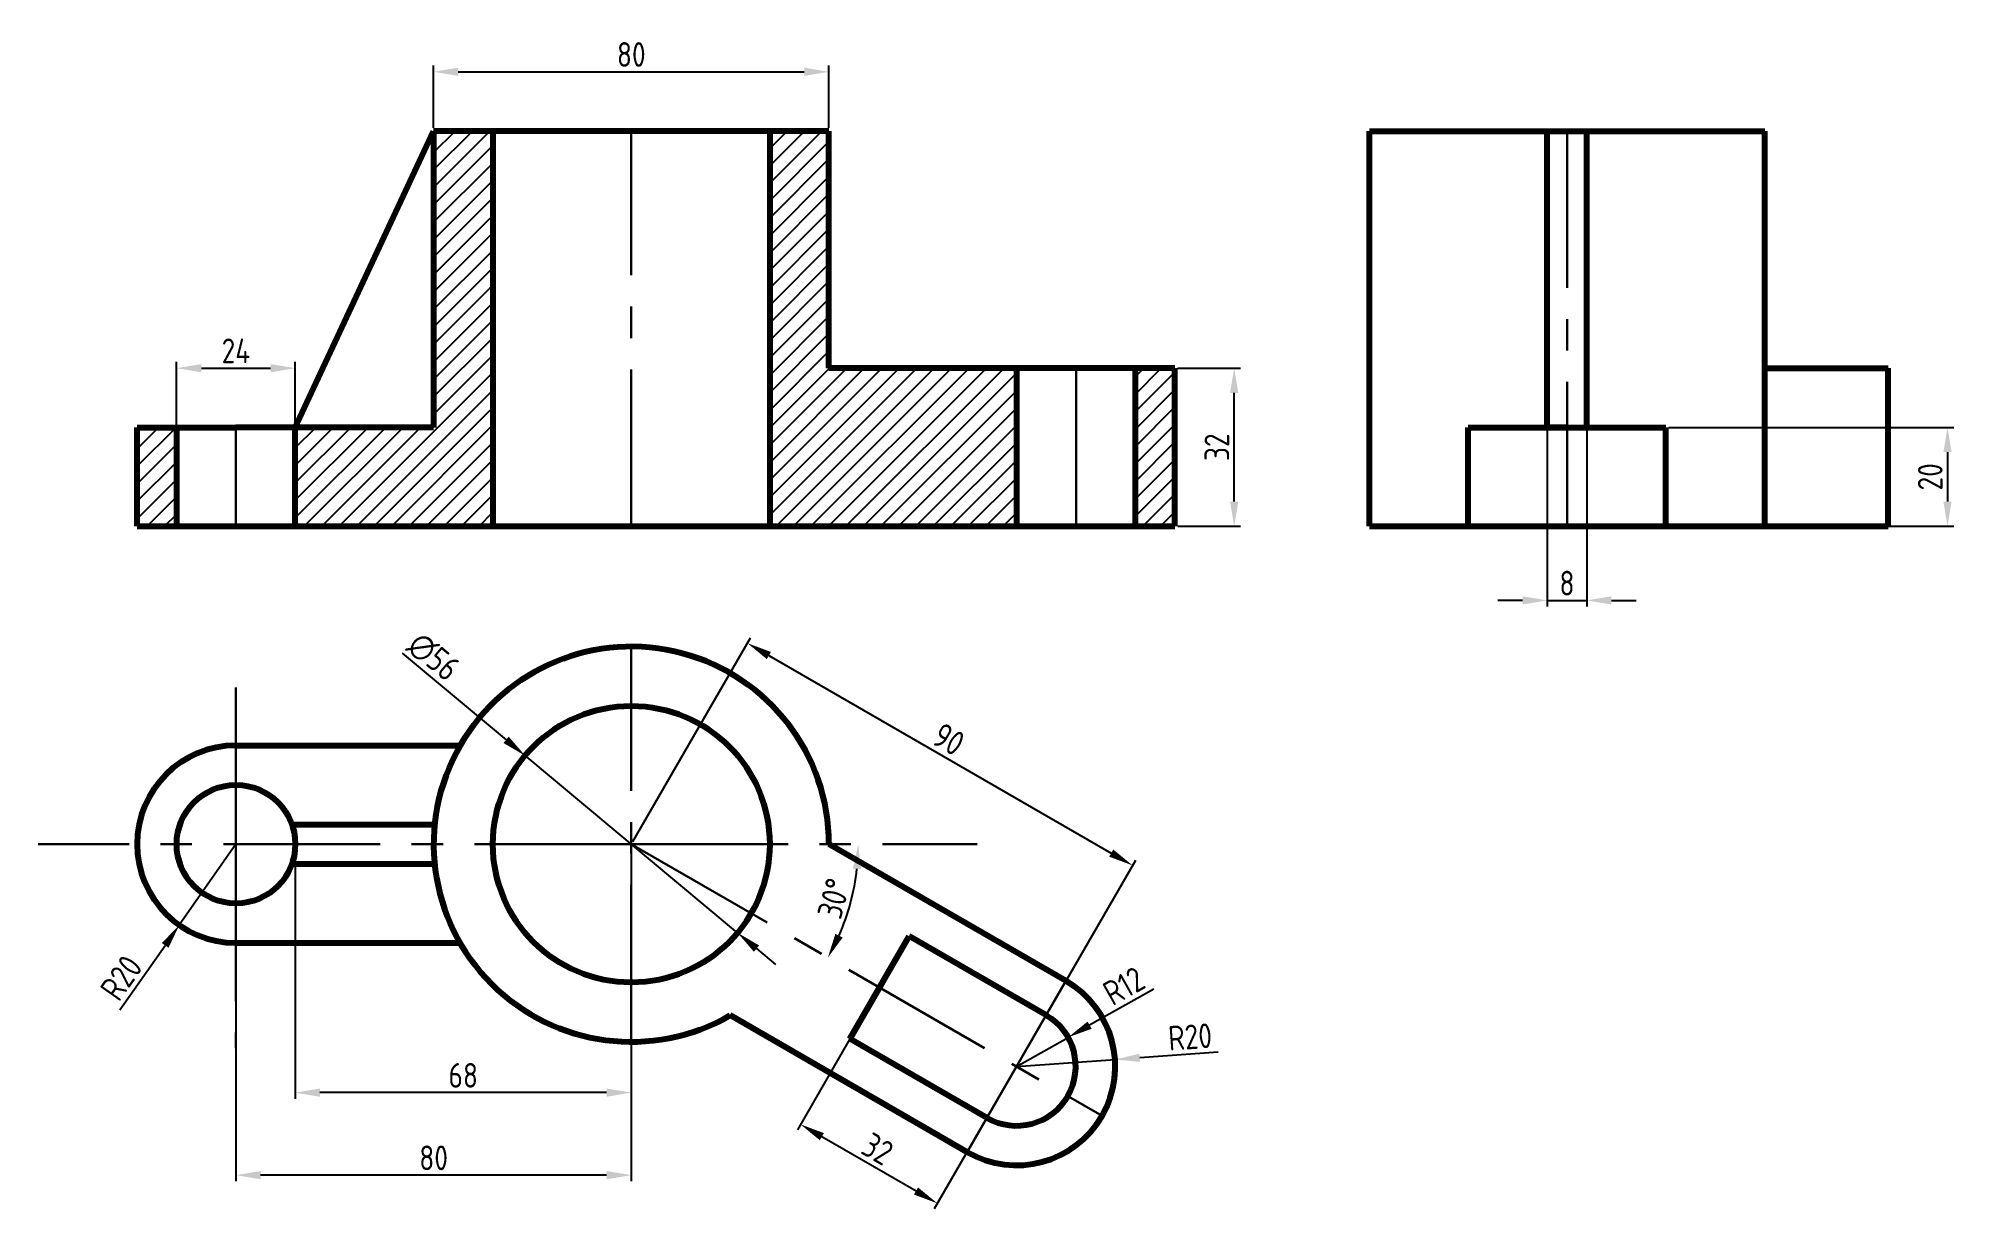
# Model space of a CAD drawing. Header units: millimetres. Extents: x 36 to 423, y 94 to 331.
import ezdxf

# ---------------------------------------------------------------- set-up
doc = ezdxf.new("R2010")
doc.units = ezdxf.units.MM
doc.linetypes.add('CENTER', pattern=[50.8, 31.75, -6.35, 6.35, -6.35])
for name, color, linetype, lineweight in [('AM_5', 3, 'Continuous', 25), ('AM_8', 1, 'Continuous', 25), ('Оси', 1, 'CENTER', 30), ('Основной', 5, 'Continuous', 80)]:
    doc.layers.add(name, color=color, linetype=linetype, lineweight=lineweight)
doc.styles.add('ГОСТ', font='GOST_A.TTF')
doc.dimstyles.new('Сложный разрез$0', dxfattribs={"dimtxt": 5, "dimasz": 5, "dimexe": 1.25, "dimexo": 0.625, "dimgap": 1, "dimtad": 1, "dimtxsty": 'ГОСТ', "dimcen": -2.5, "dimclrd": 256, "dimclre": 256, "dimclrt": 256, "dimadec": 0, "dimazin": 0, "dimtfac": 1, "dimtmove": 1, "dimatfit": 3, "dimfxl": 1, "dimlwd": -1, "dimlwe": -1, "dimarcsym": 0})
doc.dimstyles.new('Сложный разрез$2', dxfattribs={"dimtxt": 5, "dimasz": 5, "dimexe": 1.25, "dimexo": 0.625, "dimgap": 1, "dimtad": 1, "dimtxsty": 'ГОСТ', "dimcen": -2.5, "dimclrd": 256, "dimclre": 256, "dimclrt": 256, "dimadec": 0, "dimazin": 0, "dimtfac": 1, "dimtmove": 1, "dimatfit": 3, "dimfxl": 1, "dimlwd": -1, "dimlwe": -1, "dimarcsym": 0})
doc.dimstyles.new('Сложный разрез$3', dxfattribs={"dimtxt": 5, "dimasz": 5, "dimexe": 1.25, "dimexo": 0.625, "dimgap": 1, "dimtad": 1, "dimtxsty": 'ГОСТ', "dimcen": -2.5, "dimclrd": 256, "dimclre": 256, "dimclrt": 256, "dimadec": 0, "dimazin": 0, "dimtfac": 1, "dimtmove": 1, "dimatfit": 3, "dimfxl": 1, "dimlwd": -1, "dimlwe": -1, "dimarcsym": 0})
doc.dimstyles.new('Сложный разрез$4', dxfattribs={"dimtxt": 5, "dimasz": 5, "dimexe": 1.25, "dimexo": 0.625, "dimgap": 1, "dimtad": 1, "dimtxsty": 'ГОСТ', "dimcen": -2.5, "dimclrd": 256, "dimclre": 256, "dimclrt": 256, "dimadec": 0, "dimazin": 0, "dimtfac": 1, "dimtmove": 1, "dimatfit": 3, "dimfxl": 1, "dimlwd": -1, "dimlwe": -1, "dimarcsym": 0})
pattern_1 = [(45, (105.5532, 82.1647), (-1.767767, 1.767767), [])]

# ---------------------------------------------------------------- blocks, each defined once
blk = doc.blocks.new('*D18')
at = {"layer": 'AM_5', "transparency": 16777216}
for p, q in [((266.18, 264.16), (278.8, 264.16)), ((277.55, 237.16), (277.55, 259.16)), ((266.18, 232.16), (278.8, 232.16))]:
    blk.add_line(p, q, dxfattribs=at)
for points in [[(276.72, 259.16), (278.39, 259.16), (277.55, 264.16)], [(276.72, 237.16), (278.39, 237.16), (277.55, 232.16)]]:
    blk.add_solid(points, dxfattribs=at)
at = {"layer": 'Defpoints', "color": 0, "transparency": 16777216}
for p in [(265.55, 264.16), (277.55, 264.16), (265.55, 232.16)]:
    blk.add_point(p, dxfattribs=at)
at = {"layer": 'AM_5', "transparency": 16777216, "insert": (274.05, 248.16), "char_height": 5, "attachment_point": 5, "rotation": 90, "style": 'ГОСТ'}
blk.add_mtext('32', dxfattribs=at)
blk = doc.blocks.new('*D19')
at = {"layer": 'AM_5', "transparency": 16777216}
for p, q in [((115.55, 312.79), (115.55, 325.41)), ((120.55, 324.16), (190.55, 324.16)), ((195.55, 312.79), (195.55, 325.41))]:
    blk.add_line(p, q, dxfattribs=at)
for points in [[(120.55, 325), (120.55, 323.33), (115.55, 324.16)], [(190.55, 325), (190.55, 323.33), (195.55, 324.16)]]:
    blk.add_solid(points, dxfattribs=at)
at = {"layer": 'Defpoints', "color": 0, "transparency": 16777216}
for p in [(195.55, 324.16), (115.55, 312.16), (195.55, 312.16)]:
    blk.add_point(p, dxfattribs=at)
at = {"layer": 'AM_5', "transparency": 16777216, "insert": (155.55, 327.67), "char_height": 5, "attachment_point": 5, "style": 'ГОСТ'}
blk.add_mtext('80', dxfattribs=at)
blk = doc.blocks.new('*D20')
at = {"layer": 'AM_5', "transparency": 16777216}
for p, q in [((63.55, 252.79), (63.55, 265.41)), ((68.55, 264.16), (82.55, 264.16)), ((87.55, 252.79), (87.55, 265.41))]:
    blk.add_line(p, q, dxfattribs=at)
for points in [[(68.55, 265), (68.55, 263.33), (63.55, 264.16)], [(82.55, 265), (82.55, 263.33), (87.55, 264.16)]]:
    blk.add_solid(points, dxfattribs=at)
at = {"layer": 'Defpoints', "color": 0, "transparency": 16777216}
for p in [(87.55, 264.16), (63.55, 252.16), (87.55, 252.16)]:
    blk.add_point(p, dxfattribs=at)
at = {"layer": 'AM_5', "transparency": 16777216, "insert": (75.55, 267.67), "char_height": 5, "attachment_point": 5, "style": 'ГОСТ'}
blk.add_mtext('24', dxfattribs=at)
blk = doc.blocks.new('*D21')
at = {"layer": 'AM_5', "transparency": 16777216}
for p, q in [((155.87, 168.32), (179.68, 209.57)), ((183.38, 205.99), (252.67, 165.99)), ((233.81, 123.32), (257.62, 164.57))]:
    blk.add_line(p, q, dxfattribs=at)
for points in [[(183.8, 206.71), (182.97, 205.26), (179.05, 208.49)], [(253.08, 166.71), (252.25, 165.26), (257, 163.49)]]:
    blk.add_solid(points, dxfattribs=at)
at = {"layer": 'Defpoints', "color": 0, "transparency": 16777216}
for p in [(155.55, 167.78), (257, 163.49), (233.5, 122.78)]:
    blk.add_point(p, dxfattribs=at)
at = {"layer": 'AM_5', "transparency": 16777216, "insert": (219.78, 189.02), "char_height": 5, "attachment_point": 5, "rotation": 330, "style": 'ГОСТ'}
blk.add_mtext('90', dxfattribs=at)
blk = doc.blocks.new('*D17')
at = {"layer": 'AM_5', "transparency": 16777216}
for p, q in [((205.47, 138.24), (189.16, 109.99)), ((233.18, 122.24), (216.87, 93.99)), ((213.17, 97.57), (194.11, 108.57))]:
    blk.add_line(p, q, dxfattribs=at)
for points in [[(194.53, 109.29), (193.7, 107.85), (189.78, 111.07)], [(213.58, 98.29), (212.75, 96.85), (217.5, 95.07)]]:
    blk.add_solid(points, dxfattribs=at)
at = {"layer": 'Defpoints', "color": 0, "transparency": 16777216}
for p in [(205.78, 138.78), (233.5, 122.78), (189.78, 111.07)]:
    blk.add_point(p, dxfattribs=at)
at = {"layer": 'AM_5', "transparency": 16777216, "insert": (205.39, 106.1), "char_height": 5, "attachment_point": 5, "rotation": 330, "style": 'ГОСТ'}
blk.add_mtext('32', dxfattribs=at)
blk = doc.blocks.new('*D22')
at = {"layer": 'AM_5', "transparency": 16777216}
for p, q in [((75.55, 167.16), (75.55, 99.53)), ((155.55, 167.16), (155.55, 99.53)), ((150.55, 100.78), (80.55, 100.78))]:
    blk.add_line(p, q, dxfattribs=at)
for points in [[(80.55, 101.62), (80.55, 99.95), (75.55, 100.78)], [(150.55, 101.62), (150.55, 99.95), (155.55, 100.78)]]:
    blk.add_solid(points, dxfattribs=at)
at = {"layer": 'Defpoints', "color": 0, "transparency": 16777216}
for p in [(75.55, 167.78), (155.55, 167.78), (75.55, 100.78)]:
    blk.add_point(p, dxfattribs=at)
at = {"layer": 'AM_5', "transparency": 16777216, "insert": (115.55, 104.28), "char_height": 5, "attachment_point": 5, "style": 'ГОСТ'}
blk.add_mtext('80', dxfattribs=at)
blk = doc.blocks.new('*D23')
at = {"layer": 'AM_5', "transparency": 16777216}
for p, q in [((87.55, 167.16), (87.55, 116.24)), ((155.55, 167.16), (155.55, 116.24)), ((150.55, 117.49), (92.55, 117.49))]:
    blk.add_line(p, q, dxfattribs=at)
for points in [[(92.55, 118.32), (92.55, 116.65), (87.55, 117.49)], [(150.55, 118.32), (150.55, 116.65), (155.55, 117.49)]]:
    blk.add_solid(points, dxfattribs=at)
at = {"layer": 'Defpoints', "color": 0, "transparency": 16777216}
for p in [(87.55, 167.78), (155.55, 167.78), (87.55, 117.49)]:
    blk.add_point(p, dxfattribs=at)
at = {"layer": 'AM_5', "transparency": 16777216, "insert": (121.55, 120.99), "char_height": 5, "attachment_point": 5, "style": 'ГОСТ'}
blk.add_mtext('68', dxfattribs=at)
blk = doc.blocks.new('*D24')
at = {"layer": 'AM_5', "transparency": 16777216}
blk.add_arc((155.55, 167.78), 45.93, 336.2402, 353.7598, dxfattribs=at)
for points in [[(200.38, 162.84), (202.04, 162.74), (201.48, 167.78)], [(198.33, 148.9), (196.85, 149.65), (195.33, 144.82)]]:
    blk.add_solid(points, dxfattribs=at)
at = {"layer": 'Defpoints', "color": 0, "transparency": 16777216}
for p in [(155.55, 167.78), (155.55, 167.78), (225.55, 167.78), (198.71, 152.07), (250.82, 112.78)]:
    blk.add_point(p, dxfattribs=at)
at = {"layer": 'AM_5', "transparency": 16777216, "insert": (196.54, 156.8), "char_height": 5, "attachment_point": 5, "rotation": 75, "style": 'ГОСТ'}
blk.add_mtext('30°', dxfattribs=at)
blk = doc.blocks.new('*D25')
at = {"layer": 'AM_5', "transparency": 16777216}
for p, q in [((109.19, 206.46), (130.21, 188.92)), ((177.05, 149.85), (134.05, 185.72)), ((180.89, 146.64), (184.73, 143.44))]:
    blk.add_line(p, q, dxfattribs=at)
for points in [[(130.75, 189.56), (129.68, 188.28), (134.05, 185.72)], [(181.43, 147.28), (180.36, 146), (177.05, 149.85)]]:
    blk.add_solid(points, dxfattribs=at)
at = {"layer": 'Defpoints', "color": 0, "transparency": 16777216}
for p in [(134.05, 185.72), (177.05, 149.85)]:
    blk.add_point(p, dxfattribs=at)
at = {"layer": 'AM_5', "transparency": 16777216, "insert": (115.53, 205.73), "char_height": 5, "attachment_point": 5, "rotation": 320.1643, "style": 'ГОСТ'}
blk.add_mtext('∅56', dxfattribs=at)
blk = doc.blocks.new('*D26')
at = {"layer": 'AM_5', "transparency": 16777216}
for p, q in [((261.26, 138.46), (248.3, 131.14)), ((233.5, 122.78), (243.94, 128.68))]:
    blk.add_line(p, q, dxfattribs=at)
blk.add_solid([(247.89, 131.87), (248.71, 130.42), (243.94, 128.68)], dxfattribs=at)
at = {"layer": 'Defpoints', "color": 0, "transparency": 16777216}
for p in [(243.94, 128.68), (233.5, 122.78)]:
    blk.add_point(p, dxfattribs=at)
at = {"layer": 'AM_5', "transparency": 16777216, "insert": (255.24, 139.08), "char_height": 5, "attachment_point": 5, "rotation": 29.4541, "style": 'ГОСТ'}
blk.add_mtext('R12', dxfattribs=at)
blk = doc.blocks.new('*D27')
at = {"layer": 'AM_5', "transparency": 16777216}
for p, q in [((233.5, 122.78), (253.45, 124.19)), ((274.33, 125.66), (258.43, 124.54))]:
    blk.add_line(p, q, dxfattribs=at)
blk.add_solid([(258.38, 125.37), (258.49, 123.71), (253.45, 124.19)], dxfattribs=at)
at = {"layer": 'Defpoints', "color": 0, "transparency": 16777216}
for p in [(253.45, 124.19), (233.5, 122.78)]:
    blk.add_point(p, dxfattribs=at)
at = {"layer": 'AM_5', "transparency": 16777216, "insert": (268.63, 128.77), "char_height": 5, "attachment_point": 5, "rotation": 4.0275, "style": 'ГОСТ'}
blk.add_mtext('R20', dxfattribs=at)
blk = doc.blocks.new('*D28')
at = {"layer": 'AM_5', "transparency": 16777216}
for p, q in [((75.55, 167.78), (64.09, 151.4)), ((52.08, 134.24), (61.22, 147.3))]:
    blk.add_line(p, q, dxfattribs=at)
blk.add_solid([(60.54, 147.78), (61.9, 146.82), (64.09, 151.4)], dxfattribs=at)
at = {"layer": 'Defpoints', "color": 0, "transparency": 16777216}
for p in [(75.55, 167.78), (64.09, 151.4)]:
    blk.add_point(p, dxfattribs=at)
at = {"layer": 'AM_5', "transparency": 16777216, "insert": (52.35, 140.73), "char_height": 5, "attachment_point": 5, "rotation": 55.0213, "style": 'ГОСТ'}
blk.add_mtext('R20', dxfattribs=at)
blk = doc.blocks.new('*D29')
at = {"layer": 'AM_5', "transparency": 16777216}
for p, q in [((340.9, 251.54), (340.9, 215.89)), ((348.9, 251.54), (348.9, 215.89)), ((335.9, 217.14), (330.9, 217.14)), ((340.9, 217.14), (348.9, 217.14)), ((353.9, 217.14), (358.9, 217.14))]:
    blk.add_line(p, q, dxfattribs=at)
for points in [[(335.9, 217.97), (335.9, 216.31), (340.9, 217.14)], [(353.9, 217.97), (353.9, 216.31), (348.9, 217.14)]]:
    blk.add_solid(points, dxfattribs=at)
at = {"layer": 'Defpoints', "color": 0, "transparency": 16777216}
for p in [(340.9, 252.16), (348.9, 252.16), (348.9, 217.14)]:
    blk.add_point(p, dxfattribs=at)
at = {"layer": 'AM_5', "transparency": 16777216, "insert": (344.9, 220.64), "char_height": 5, "attachment_point": 5, "style": 'ГОСТ'}
blk.add_mtext('8', dxfattribs=at)
blk = doc.blocks.new('*D30')
at = {"layer": 'AM_5', "transparency": 16777216}
for p, q in [((365.53, 252.16), (423.15, 252.16)), ((421.9, 247.16), (421.9, 237.16)), ((365.53, 232.16), (423.15, 232.16))]:
    blk.add_line(p, q, dxfattribs=at)
for points in [[(421.07, 247.16), (422.74, 247.16), (421.9, 252.16)], [(421.07, 237.16), (422.74, 237.16), (421.9, 232.16)]]:
    blk.add_solid(points, dxfattribs=at)
at = {"layer": 'Defpoints', "color": 0, "transparency": 16777216}
for p in [(364.9, 252.16), (364.9, 232.16), (421.9, 232.16)]:
    blk.add_point(p, dxfattribs=at)
at = {"layer": 'AM_5', "transparency": 16777216, "insert": (418.4, 242.16), "char_height": 5, "attachment_point": 5, "rotation": 90, "style": 'ГОСТ'}
blk.add_mtext('20', dxfattribs=at)

msp = doc.modelspace()

# ---------------------------------------------------------------- hatches: boundary and pattern name
at = {"layer": 'AM_8', "true_color": 0x000000}
h = msp.add_hatch(dxfattribs=at)
h.set_pattern_fill('_USER', color=18, scale=2.5, angle=45, style=0, pattern_type=0)
h.set_pattern_definition(pattern_1)
h.paths.add_polyline_path([(87.553, 252.165), (87.553, 232.165), (127.553, 232.165), (127.553, 312.165), (115.553, 312.165), (115.553, 252.165)])
h = msp.add_hatch(dxfattribs=at)
h.set_pattern_fill('_USER', color=18, scale=2.5, angle=45, style=0, pattern_type=0)
h.set_pattern_definition(pattern_1)
h.paths.add_polyline_path([(183.553, 312.165), (183.553, 232.165), (233.553, 232.165), (233.553, 264.165), (195.553, 264.165), (195.553, 312.165)])
h = msp.add_hatch(dxfattribs=at)
h.set_pattern_fill('_USER', color=18, scale=2.5, angle=45, style=0, pattern_type=0)
h.set_pattern_definition(pattern_1)
h.paths.add_polyline_path([(257.553, 264.165), (257.553, 232.165), (265.553, 232.165), (265.553, 264.165)])
h = msp.add_hatch(dxfattribs=at)
h.set_pattern_fill('_USER', color=18, scale=2.5, angle=45, style=0, pattern_type=0)
h.set_pattern_definition(pattern_1)
h.paths.add_polyline_path([(55.553, 252.165), (55.553, 232.165), (63.553, 232.165), (63.553, 252.165)])

# ---------------------------------------------------------------- linework, layer by layer
at = {"layer": 'Оси'}
for p, q in [((155.553, 232.165), (155.553, 312.165)), ((245.553, 264.165), (245.553, 232.165)), ((75.553, 232.165), (75.553, 252.165)), ((155.553, 127.783), (155.553, 207.783)), ((75.553, 167.783), (75.553, 202.783)), ((155.553, 167.783), (35.553, 167.783)), ((75.553, 167.783), (75.553, 126.469)), ((155.553, 167.783), (250.816, 112.783)), ((155.553, 167.783), (225.553, 167.783)), ((233.495, 122.783), (243.495, 140.103)), ((233.495, 122.783), (223.495, 105.462))]:
    msp.add_line(p, q, dxfattribs=at)
at = {"layer": 'Оси', "color": 1}
msp.add_line((344.903, 312.165), (344.903, 232.165), dxfattribs=at)
at = {"layer": 'Основной'}
for p, q in [((87.553, 252.165), (115.553, 312.165)), ((195.553, 312.165), (115.553, 312.165)), ((115.553, 312.165), (115.553, 252.165)), ((127.553, 312.165), (127.553, 232.165)), ((183.553, 312.165), (183.553, 232.165)), ((195.553, 264.165), (195.553, 312.165)), ((265.553, 264.165), (195.553, 264.165)), ((233.553, 232.165), (233.553, 264.165)), ((257.553, 232.165), (257.553, 264.165)), ((265.553, 232.165), (265.553, 264.165)), ((55.553, 232.165), (55.553, 252.165)), ((55.553, 252.165), (75.553, 252.165)), ((63.553, 232.165), (63.553, 252.165)), ((87.553, 252.165), (75.553, 252.165)), ((87.553, 232.165), (87.553, 252.165)), ((115.553, 252.165), (87.553, 252.165)), ((55.553, 232.165), (63.553, 232.165)), ((63.553, 232.165), (87.553, 232.165)), ((87.553, 232.165), (265.553, 232.165)), ((75.553, 187.783), (120.912, 187.783)), ((86.867, 171.783), (115.754, 171.783)), ((243.495, 140.103), (195.553, 167.783)), ((86.867, 163.783), (115.754, 163.783)), ((75.553, 147.783), (120.912, 147.783)), ((199.783, 128.39), (211.783, 149.175)), ((239.495, 133.175), (211.783, 149.175)), ((206.333, 139.737), (199.783, 128.39)), ((223.495, 105.462), (175.553, 133.142)), ((227.495, 112.39), (199.783, 128.39))]:
    msp.add_line(p, q, dxfattribs=at)
at = {"layer": 'Основной', "color": 5}
for p, q in [((304.903, 232.165), (304.903, 312.165)), ((304.903, 312.165), (384.903, 312.165)), ((340.903, 252.165), (340.903, 312.165)), ((348.903, 252.165), (348.903, 312.165)), ((384.903, 232.165), (384.903, 312.165)), ((384.903, 264.165), (409.903, 264.165)), ((409.903, 232.165), (409.903, 264.165)), ((324.903, 232.165), (324.903, 252.165)), ((324.903, 252.165), (364.903, 252.165)), ((344.903, 252.165), (340.903, 252.165)), ((344.903, 252.165), (348.903, 252.165)), ((364.903, 232.165), (364.903, 252.165)), ((304.903, 232.165), (409.903, 232.165))]:
    msp.add_line(p, q, dxfattribs=at)
at = {"layer": 'Основной'}
for centre, radius in [((155.553, 167.783), 28), ((75.553, 167.783), 12)]:
    msp.add_circle(centre, radius, dxfattribs=at)
for centre, radius, start, end in [((155.553, 167.783), 40, 0, 300), ((75.553, 167.783), 20, 90, 270), ((233.495, 122.783), 20, 240, 60), ((233.495, 122.783), 12, 240, 60)]:
    msp.add_arc(centre, radius, start, end, dxfattribs=at)

# ---------------------------------------------------------------- dimensions: what is measured, and where the dimension line sits
at = {"layer": 'AM_5'}
dim = msp.add_linear_dim(base=(195.553, 324.165), p1=(115.553, 312.165), p2=(195.553, 312.165), dimstyle='Сложный разрез$0', override={"dimpost": ''}, dxfattribs=at)
dim.commit()
dim.dimension.update_dxf_attribs({"geometry": '*D19', "text_midpoint": (155.553, 327.666)})
dim = msp.add_linear_dim(base=(87.553, 264.165), p1=(63.553, 252.165), p2=(87.553, 252.165), dimstyle='Сложный разрез$0', dxfattribs=at)
dim.commit()
dim.dimension.update_dxf_attribs({"geometry": '*D20', "text_midpoint": (75.553, 267.666)})
dim = msp.add_linear_dim(base=(277.553, 264.165), p1=(265.553, 232.165), p2=(265.553, 264.165), angle=90, dimstyle='Сложный разрез$0', override={"dimpost": ''}, dxfattribs=at)
dim.commit()
dim.dimension.update_dxf_attribs({"geometry": '*D18', "text_midpoint": (274.051, 248.165)})
for p1, p2, distance, picture, middle in [((340.903, 252.165), (348.903, 252.165), -35.024, '*D29', (344.903, 220.642)), ((155.553, 167.783), (233.495, 122.783), 47, '*D21', (219.775, 189.018))]:
    dim = msp.add_aligned_dim(p1=p1, p2=p2, distance=distance, dimstyle='Сложный разрез$0', override={"dimpost": ''}, dxfattribs=at)
    dim.commit()
    dim.dimension.update_dxf_attribs({"geometry": picture, "text_midpoint": middle})
for p1, p2, distance, picture, middle in [((364.903, 252.165), (364.903, 232.165), 57, '*D30', (418.401, 242.165)), ((155.553, 167.783), (75.553, 167.783), 67, '*D22', (115.553, 104.284)), ((155.553, 167.783), (87.553, 167.783), 50.294, '*D23', (121.553, 120.99)), ((233.495, 122.783), (205.783, 138.783), 32, '*D17', (205.39, 106.102))]:
    dim = msp.add_aligned_dim(p1=p1, p2=p2, distance=distance, dimstyle='Сложный разрез$0', dxfattribs=at)
    dim.commit()
    dim.dimension.update_dxf_attribs({"geometry": picture, "text_midpoint": middle})
dim = msp.add_diameter_dim_2p(p1=(177.054, 149.846), p2=(134.052, 185.719), dimstyle='Сложный разрез$3', override={"dimpost": ''}, dxfattribs=at)
dim.commit()
dim.dimension.update_dxf_attribs({"geometry": '*D25', "text_midpoint": (113.291, 203.039), "dimtype": 163})
dim = msp.add_radius_dim(center=(75.553, 167.783), mpoint=(64.088, 151.395), dimstyle='Сложный разрез$4', dxfattribs=at)
dim.commit()
dim.dimension.update_dxf_attribs({"geometry": '*D28', "text_midpoint": (52.35, 140.728)})
dim = msp.add_angular_dim_2l(base=(198.714, 152.073), line1=((155.553, 167.783), (250.816, 112.783)), line2=((155.553, 167.783), (225.553, 167.783)), dimstyle='Сложный разрез$2', override={"dimpost": ''}, dxfattribs=at)
dim.commit()
dim.dimension.update_dxf_attribs({"geometry": '*D24', "text_midpoint": (196.537, 156.801)})
for mpoint, picture, middle in [((243.944, 128.683), '*D26', (255.236, 139.083)), ((253.446, 124.187), '*D27', (268.631, 128.767))]:
    dim = msp.add_radius_dim(center=(233.495, 122.783), mpoint=mpoint, dimstyle='Сложный разрез$4', override={"dimpost": ''}, dxfattribs=at)
    dim.commit()
    dim.dimension.update_dxf_attribs({"geometry": picture, "text_midpoint": middle})

doc.saveas('drawing.dxf')
